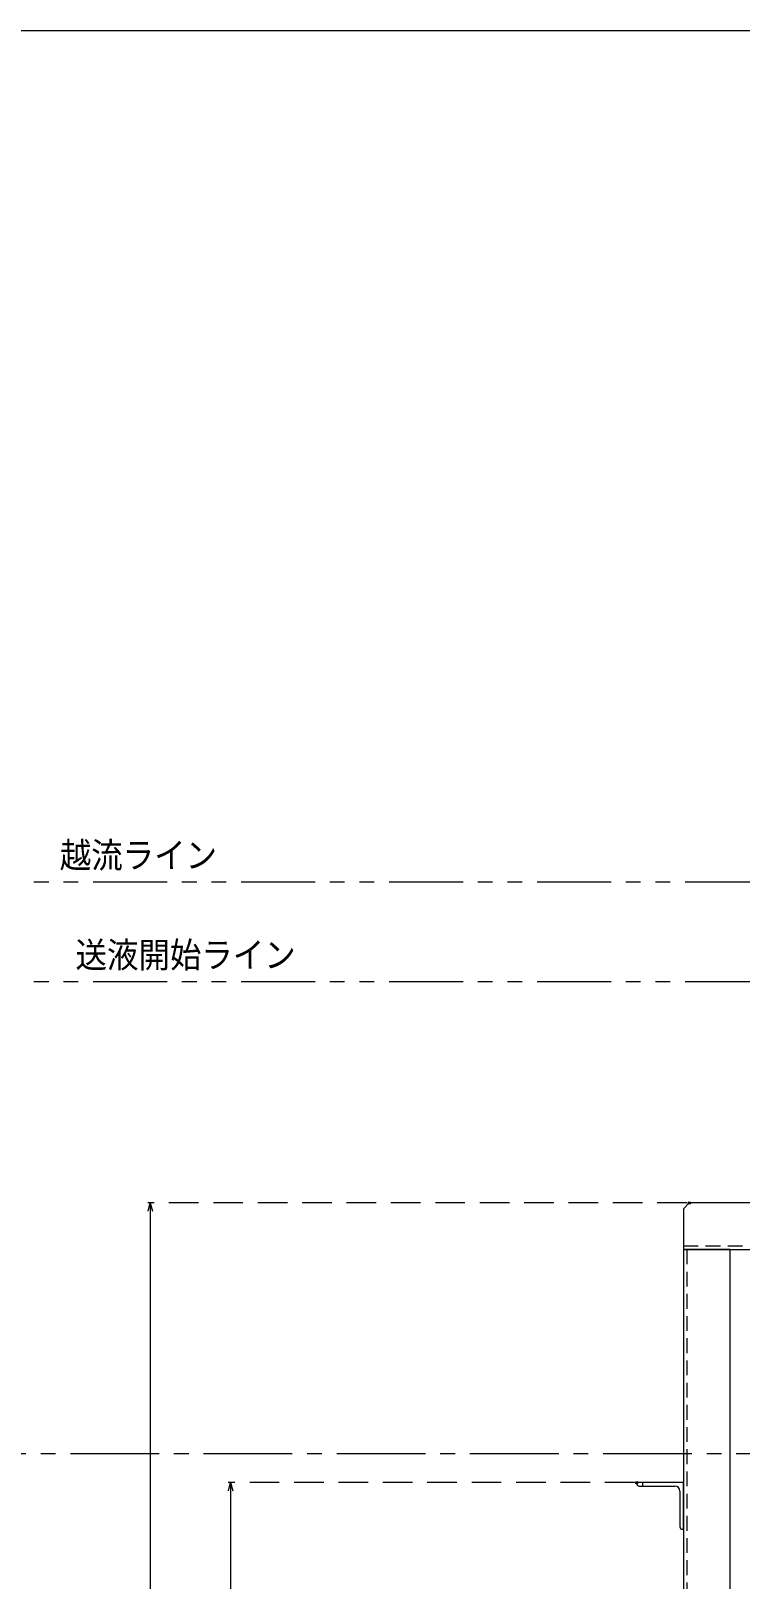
# Model space of a CAD drawing. Units: millimetres at full size. Extents: x -34906 to 7411, y -8440 to 3030.
# Drawn here: x -264 to 344, y -3457 to -2129 of the extents above; entities that cross this region are included whole.
import ezdxf
from ezdxf.enums import TextEntityAlignment as Align

# ---------------------------------------------------------------- set-up
doc = ezdxf.new("R2010")
doc.units = ezdxf.units.MM
doc.header["$LTSCALE"] = 4
doc.header["$PDMODE"] = 32
doc.header["$PDSIZE"] = 2
for name, pattern in [('USER1', [28.575, 19.05, -3.175, 3.175, -3.175]), ('USER2', [9.525, 6.35, -3.175]), ('USER3', [31.75, 15.875, -3.175, 3.175, -3.175, 3.175, -3.175]), ('USER4', [4.7625, 3.175, -1.5875])]:
    doc.linetypes.add(name, pattern=pattern)
for name, color, linetype, lineweight in [('0-1_Defpoints', 7, 'Continuous', 18), ('0-2_01_外形線', 7, 'Continuous', 18), ('0-3_04_中心線', 7, 'USER1', 9), ('0-4_06_文字', 7, 'Continuous', 9), ('0-5_07_寸法線', 7, 'Continuous', 9), ('0-8_05_仮想線', 2, 'Continuous', 18), ('0-A_03_かくれ線', 6, 'USER4', 18)]:
    doc.layers.add(name, color=color, linetype=linetype, lineweight=lineweight)
doc.styles.add('ＭＳ ゴシック', font='')
doc.styles.get('ＭＳ ゴシック').set_extended_font_data('MS Gothic')

msp = doc.modelspace()

# ---------------------------------------------------------------- linework, layer by layer
at = {"layer": '0-1_Defpoints'}
msp.add_lwpolyline([(-2161.145, -4654.49), (1410.536, -4654.49), (1410.536, -2129.059), (-2161.145, -2129.059)], close=True, dxfattribs=at)
at = {"layer": '0-2_01_外形線'}
for p, q in [((255.533, -3374.586), (255.533, -3375.586)), ((257.533, -3377.586), (288.033, -3377.586)), ((260.533, -3374.586), (260.533, -3377.586)), ((292.533, -3382.086), (292.533, -3412.586))]:
    msp.add_line(p, q, dxfattribs=at)
msp.add_lwpolyline([(1090.533, -3134.586), (300.533, -3134.586), (295.533, -3139.586), (295.533, -3174.586), (1095.533, -3174.586), (1095.533, -3139.586)], close=True, dxfattribs=at)
for points in [[(335.533, -4334.586), (335.533, -3174.586), (295.533, -3174.586), (295.533, -4334.586)], [(294.533, -3414.586), (295.533, -3414.586), (295.533, -3374.586), (255.533, -3374.586)]]:
    msp.add_lwpolyline(points, dxfattribs=at)
for centre, radius, start, end in [((257.533, -3375.586), 2, 180, 270), ((288.033, -3382.086), 4.5, 360, 90), ((294.533, -3412.586), 2, 180, 270)]:
    msp.add_arc(centre, radius, start, end, dxfattribs=at)
at = {"layer": '0-3_04_中心線', "color": 1, "lineweight": 18}
msp.add_line((645.706, -3350.064), (-295.037, -3350.064), dxfattribs=at)
at = {"layer": '0-5_07_寸法線', "color": 4, "linetype": 'USER2', "lineweight": 18}
for p, q in [((298.533, -3134.586), (-164.019, -3134.586)), ((253.533, -3374.586), (-95.115, -3374.586))]:
    msp.add_line(p, q, dxfattribs=at)
at = {"layer": '0-5_07_寸法線'}
for p, q in [((-162.019, -3134.586), (-162.019, -3141.586)), ((-93.115, -3374.586), (-93.115, -3381.586))]:
    msp.add_line(p, q, dxfattribs=at)
at = {"layer": '0-5_07_寸法線', "color": 4, "lineweight": 18}
for p, q in [((-162.019, -3141.586), (-162.019, -4567.586)), ((-93.115, -3381.586), (-93.115, -4567.586))]:
    msp.add_line(p, q, dxfattribs=at)
at = {"layer": '0-5_07_寸法線'}
for points in [[(-163.895, -3141.586), (-162.019, -3134.586), (-160.144, -3141.586)], [(-94.991, -3381.586), (-93.115, -3374.586), (-91.239, -3381.586)]]:
    msp.add_lwpolyline(points, dxfattribs=at)
for p in [(300.533, -3134.586), (255.533, -3374.586)]:
    msp.add_point(p, dxfattribs=at)
at = {"layer": '0-8_05_仮想線', "linetype": 'USER3'}
for p, q in [((1122.409, -2859.317), (-1065.701, -2859.317)), ((1122.409, -2944.865), (-1065.701, -2944.865))]:
    msp.add_line(p, q, dxfattribs=at)
at = {"layer": '0-A_03_かくれ線'}
for p, q in [((295.533, -3171.586), (1095.533, -3171.586)), ((298.533, -3174.586), (298.533, -4524.586))]:
    msp.add_line(p, q, dxfattribs=at)

# ---------------------------------------------------------------- texts
at = {"layer": '0-4_06_文字', "style": 'ＭＳ ゴシック', "width": 0.9}
for s, p in [('越流ライン', (-239.658, -2853.878)), ('送液開始ライン', (-226.158, -2939.426))]:
    msp.add_text(s, height=21.99, dxfattribs=at).set_placement(p, align=Align.BOTTOM_LEFT)

doc.saveas('drawing.dxf')
